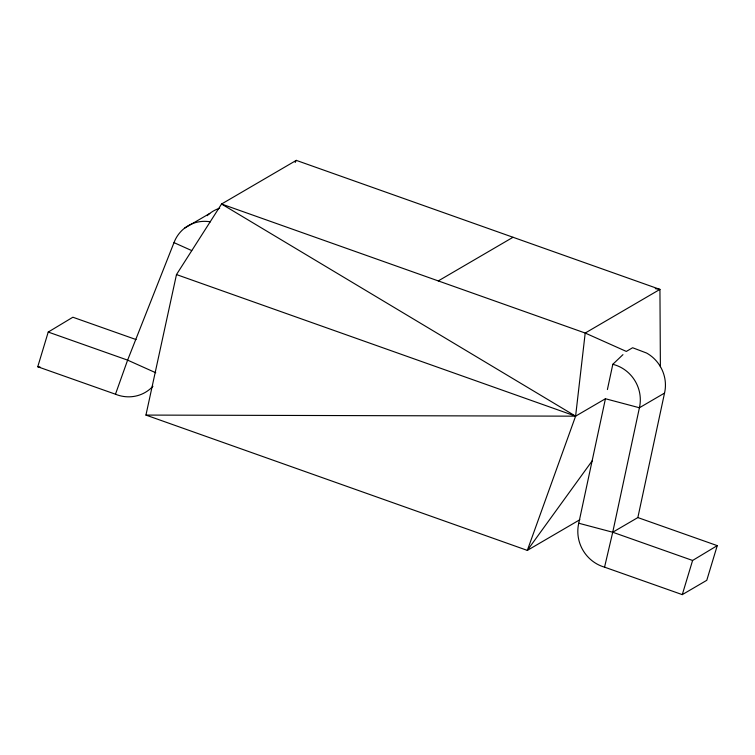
<?xml version="1.0" encoding="UTF-8"?>
<svg xmlns="http://www.w3.org/2000/svg" width="755" height="755" viewBox="0 0 755 755"><rect width="100%" height="100%" fill="white"/><g stroke="black" fill="none" stroke-linecap="round" stroke-linejoin="round"><path stroke-width="1.13" d="M578.755 523.234L612.73 532.237L637.852 517.571L717.25 545.629L706.774 580.312L682.284 594.629L604.557 567.156A36.023 34.334 59.7 0 1 578.755 523.234L605.434 398.744L639.409 407.757L664.532 393.081A35.428 33.758 59.7 0 0 646.563 353.029L632.624 347.744L626.329 351.424L585.201 333.04L221.555 204.02L176.481 274.565L145.941 415.08L527.32 550.395L579.831 519.733M607.398 389.561L612.815 364.306L622.951 354.642M604.557 567.156L612.73 532.237L639.409 407.757A35.428 33.758 59.7 0 0 612.815 364.306M637.852 517.571L664.532 393.081M152.954 386.239A36.023 34.334 59.7 0 1 115.468 394.214L37.75 366.751L48.226 332.058L72.876 317.223L136.098 339.571M682.284 594.629L692.599 560.465L717.25 545.629M115.468 394.214L127.614 360.126L173.999 242.629A35.428 33.758 59.7 0 1 210.334 221.838M295.186 162.429L296.29 160.371L659.936 289.392L660.389 366.656M592.137 460.899L527.32 550.395L575.603 416.165L585.201 333.04L659.936 289.392L655.283 288.646M296.29 160.371L221.555 204.02L575.603 416.165L605.434 398.744M184.626 228.123L209.748 213.448M438.277 280.917L513.023 237.268M145.941 415.08L575.603 416.165L176.481 274.565M37.75 366.751L40.09 367.043M48.226 332.058L127.614 360.126L155.766 372.762M612.73 532.237L692.599 560.465M173.999 242.629L191.723 250.584M207.181 215.666A35.428 33.758 59.7 0 1 219.677 208.22"/></g></svg>
